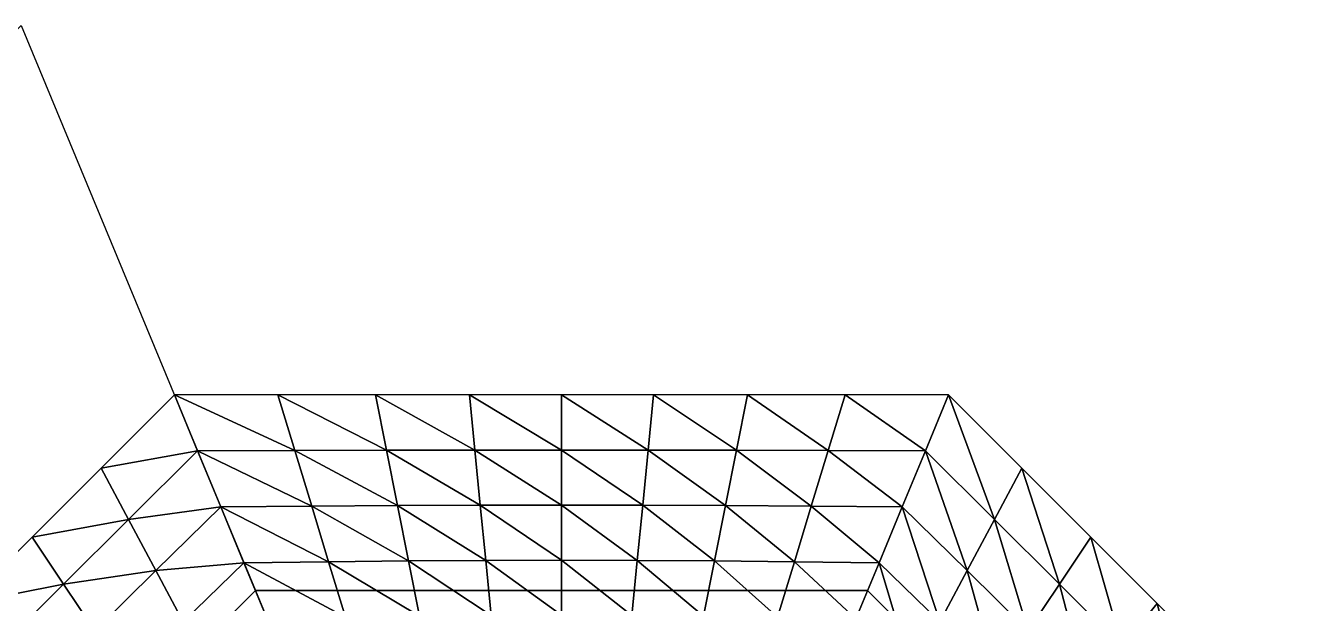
# Model space of a CAD drawing. Header units: metres. Extents: x -6.3 to 5, y -6 to 6.
# Drawn here: x -2.47 to 3.4, y 3.34 to 6 of the extents above; entities that cross this region are included whole.
import ezdxf

# ---------------------------------------------------------------- set-up
doc = ezdxf.new("R2010")
doc.units = ezdxf.units.M
for name, color, linetype in [('ACO_3D', 1, 'CONTINUOUS'), ('DECK', 32, 'CONTINUOUS'), ('FUNDACAO', 5, 'CONTINUOUS'), ('MEMBRANA_3D', 3, 'CONTINUOUS'), ('PAREDES', 7, 'CONTINUOUS'), ('VIDRO_3D', 4, 'CONTINUOUS')]:
    doc.layers.add(name, color=color, linetype=linetype)

msp = doc.modelspace()

# ---------------------------------------------------------------- linework, layer by layer
at = {"layer": 'ACO_3D'}
for points in [[(3.4, 1.4083, 2.7), (1.4083, 3.4, 2.7), (-1.4083, 3.4, 2.7), (-3.4, 1.4083, 2.7), (-3.4, -1.4083, 2.7), (-1.4083, -3.4, 2.7), (1.4083, -3.4, 2.7), (3.4, -1.4083, 2.7), (3.4, 1.4083, 2.7)], [(-1.4083, 3.4, 2.7), (-0.287, 0.6929, 4.6)], [(-1.4083, 3.4, 0), (-1.4083, 3.4, 2.7)], [(1.4083, 3.4, 2.7), (0.287, 0.6929, 4.6)], [(1.4083, 3.4, 0), (1.4083, 3.4, 2.7)]]:
    msp.add_polyline3d(points, dxfattribs=at)
at = {"layer": 'DECK'}
msp.add_polyline3d([(-1.4083, 3.4, 0), (-3.4, 1.4083, 0), (-3.4, -1.4083, 0), (-1.4083, -3.4, 0), (-2.4853, -6, 0), (-6, -2.4853, 0), (-6, 2.4853, 0), (-2.4853, 6, 0), (-1.4083, 3.4, 0)], dxfattribs=at)
at = {"layer": 'FUNDACAO'}
msp.add_polyline3d([(0, 3.4, -0.2), (0, 3.4, -2)], dxfattribs=at)
at = {"layer": 'MEMBRANA_3D'}
for points in [[(-1.6744, 4.0424, 2.4993), (-1.7811, 4.3, 2.35), (-2.1182, 3.9629, 2.35)], [(-1.2268, 4.0441, 2.6069), (-1.3044, 4.3, 2.35), (-1.7811, 4.3, 2.35)], [(-1.2268, 4.0441, 2.6069), (-1.7811, 4.3, 2.35), (-1.6744, 4.0424, 2.4993)], [(-0.8047, 4.0454, 2.6793), (-0.8553, 4.3, 2.35), (-1.3044, 4.3, 2.35)], [(-0.8047, 4.0454, 2.6793), (-1.3044, 4.3, 2.35), (-1.2268, 4.0441, 2.6069)], [(-0.3985, 4.0462, 2.7212), (-0.4235, 4.3, 2.35), (-0.8553, 4.3, 2.35)], [(-0.3985, 4.0462, 2.7212), (-0.8553, 4.3, 2.35), (-0.8047, 4.0454, 2.6793)], [(0, 4.0464, 2.7348), (0, 4.3, 2.35), (-0.4235, 4.3, 2.35)], [(0, 4.0464, 2.7348), (-0.4235, 4.3, 2.35), (-0.3985, 4.0462, 2.7212)], [(0.3985, 4.0462, 2.7212), (0.4235, 4.3, 2.35), (0, 4.3, 2.35)], [(0.3985, 4.0462, 2.7212), (0, 4.3, 2.35), (0, 4.0464, 2.7348)], [(0.8047, 4.0454, 2.6793), (0.4235, 4.3, 2.35), (0.3985, 4.0462, 2.7212)], [(0.8047, 4.0454, 2.6793), (0.8553, 4.3, 2.35), (0.4235, 4.3, 2.35)], [(1.2268, 4.0441, 2.6069), (0.8553, 4.3, 2.35), (0.8047, 4.0454, 2.6793)], [(1.2268, 4.0441, 2.6069), (1.3044, 4.3, 2.35), (0.8553, 4.3, 2.35)], [(1.6744, 4.0424, 2.4993), (1.3044, 4.3, 2.35), (1.2268, 4.0441, 2.6069)], [(1.6744, 4.0424, 2.4993), (1.7811, 4.3, 2.35), (1.3044, 4.3, 2.35)], [(1.9922, 3.7271, 2.6069), (1.7811, 4.3, 2.35), (1.6744, 4.0424, 2.4993)], [(1.9922, 3.7271, 2.6069), (2.1182, 3.9629, 2.35), (1.7811, 4.3, 2.35)], [(-1.6744, 4.0424, 2.4993), (-2.1182, 3.9629, 2.35), (-1.9922, 3.7271, 2.6069)], [(-1.5677, 3.7847, 2.6993), (-1.6744, 4.0424, 2.4993), (-1.9922, 3.7271, 2.6069)], [(-1.1492, 3.7882, 2.7967), (-1.2268, 4.0441, 2.6069), (-1.6744, 4.0424, 2.4993)], [(-1.1492, 3.7882, 2.7967), (-1.6744, 4.0424, 2.4993), (-1.5677, 3.7847, 2.6993)], [(-0.754, 3.7908, 2.8622), (-0.8047, 4.0454, 2.6793), (-1.2268, 4.0441, 2.6069)], [(-0.754, 3.7908, 2.8622), (-1.2268, 4.0441, 2.6069), (-1.1492, 3.7882, 2.7967)], [(-0.3735, 3.7923, 2.9), (-0.3985, 4.0462, 2.7212), (-0.8047, 4.0454, 2.6793)], [(-0.3735, 3.7923, 2.9), (-0.8047, 4.0454, 2.6793), (-0.754, 3.7908, 2.8622)], [(0, 3.7929, 2.9124), (0, 4.0464, 2.7348), (-0.3985, 4.0462, 2.7212)], [(0, 3.7929, 2.9124), (-0.3985, 4.0462, 2.7212), (-0.3735, 3.7923, 2.9)], [(0.3735, 3.7923, 2.9), (0.3985, 4.0462, 2.7212), (0, 4.0464, 2.7348)], [(0.3735, 3.7923, 2.9), (0, 4.0464, 2.7348), (0, 3.7929, 2.9124)], [(0.754, 3.7908, 2.8622), (0.3985, 4.0462, 2.7212), (0.3735, 3.7923, 2.9)], [(0.754, 3.7908, 2.8622), (0.8047, 4.0454, 2.6793), (0.3985, 4.0462, 2.7212)], [(1.1492, 3.7882, 2.7967), (0.8047, 4.0454, 2.6793), (0.754, 3.7908, 2.8622)], [(1.1492, 3.7882, 2.7967), (1.2268, 4.0441, 2.6069), (0.8047, 4.0454, 2.6793)], [(1.5677, 3.7847, 2.6993), (1.2268, 4.0441, 2.6069), (1.1492, 3.7882, 2.7967)], [(1.5677, 3.7847, 2.6993), (1.6744, 4.0424, 2.4993), (1.2268, 4.0441, 2.6069)], [(1.8661, 3.4913, 2.7967), (1.6744, 4.0424, 2.4993), (1.5677, 3.7847, 2.6993)], [(1.8661, 3.4913, 2.7967), (1.9922, 3.7271, 2.6069), (1.6744, 4.0424, 2.4993)], [(-1.9922, 3.7271, 2.6069), (-2.1182, 3.9629, 2.35), (-2.4358, 3.6454, 2.35)], [(2.2915, 3.4295, 2.6793), (2.1182, 3.9629, 2.35), (1.9922, 3.7271, 2.6069)], [(2.2915, 3.4295, 2.6793), (2.4358, 3.6454, 2.35), (2.1182, 3.9629, 2.35)], [(-1.5677, 3.7847, 2.6993), (-1.9922, 3.7271, 2.6069), (-1.8661, 3.4913, 2.7967)], [(-1.461, 3.5271, 2.8952), (-1.5677, 3.7847, 2.6993), (-1.8661, 3.4913, 2.7967)], [(-1.0715, 3.5324, 2.9825), (-1.1492, 3.7882, 2.7967), (-1.5677, 3.7847, 2.6993)], [(-1.0715, 3.5324, 2.9825), (-1.5677, 3.7847, 2.6993), (-1.461, 3.5271, 2.8952)], [(-0.7034, 3.5362, 3.0413), (-0.754, 3.7908, 2.8622), (-1.1492, 3.7882, 2.7967)], [(-0.7034, 3.5362, 3.0413), (-1.1492, 3.7882, 2.7967), (-1.0715, 3.5324, 2.9825)], [(-0.3485, 3.5385, 3.0752), (-0.3735, 3.7923, 2.9), (-0.754, 3.7908, 2.8622)], [(-0.3485, 3.5385, 3.0752), (-0.754, 3.7908, 2.8622), (-0.7034, 3.5362, 3.0413)], [(0, 3.5393, 3.0863), (0, 3.7929, 2.9124), (-0.3735, 3.7923, 2.9)], [(0, 3.5393, 3.0863), (-0.3735, 3.7923, 2.9), (-0.3485, 3.5385, 3.0752)], [(0.3485, 3.5385, 3.0752), (0.3735, 3.7923, 2.9), (0, 3.7929, 2.9124)], [(0.3485, 3.5385, 3.0752), (0, 3.7929, 2.9124), (0, 3.5393, 3.0863)], [(0.7034, 3.5362, 3.0413), (0.3735, 3.7923, 2.9), (0.3485, 3.5385, 3.0752)], [(0.7034, 3.5362, 3.0413), (0.754, 3.7908, 2.8622), (0.3735, 3.7923, 2.9)], [(1.0715, 3.5324, 2.9825), (0.754, 3.7908, 2.8622), (0.7034, 3.5362, 3.0413)], [(1.0715, 3.5324, 2.9825), (1.1492, 3.7882, 2.7967), (0.754, 3.7908, 2.8622)], [(1.461, 3.5271, 2.8952), (1.1492, 3.7882, 2.7967), (1.0715, 3.5324, 2.9825)], [(1.461, 3.5271, 2.8952), (1.5677, 3.7847, 2.6993), (1.1492, 3.7882, 2.7967)], [(1.7401, 3.2554, 2.9825), (1.5677, 3.7847, 2.6993), (1.461, 3.5271, 2.8952)], [(1.7401, 3.2554, 2.9825), (1.8661, 3.4913, 2.7967), (1.5677, 3.7847, 2.6993)], [(-1.9922, 3.7271, 2.6069), (-2.4358, 3.6454, 2.35), (-2.2915, 3.4295, 2.6793)], [(-1.8661, 3.4913, 2.7967), (-1.9922, 3.7271, 2.6069), (-2.2915, 3.4295, 2.6793)], [(2.1473, 3.2137, 2.8622), (1.9922, 3.7271, 2.6069), (1.8661, 3.4913, 2.7967)], [(2.1473, 3.2137, 2.8622), (2.2915, 3.4295, 2.6793), (1.9922, 3.7271, 2.6069)], [(-2.2915, 3.4295, 2.6793), (-2.4358, 3.6454, 2.35), (-2.7411, 3.34, 2.35)], [(2.5793, 3.1429, 2.7212), (2.4358, 3.6454, 2.35), (2.2915, 3.4295, 2.6793)], [(2.5793, 3.1429, 2.7212), (2.7411, 3.34, 2.35), (2.4358, 3.6454, 2.35)], [(-1.461, 3.5271, 2.8952), (-1.8661, 3.4913, 2.7967), (-1.7401, 3.2554, 2.9825)], [(-1.3542, 3.2694, 3.0867), (-1.461, 3.5271, 2.8952), (-1.7401, 3.2554, 2.9825)], [(-0.9939, 3.2765, 3.1642), (-1.0715, 3.5324, 2.9825), (-1.461, 3.5271, 2.8952)], [(-0.9939, 3.2765, 3.1642), (-1.461, 3.5271, 2.8952), (-1.3542, 3.2694, 3.0867)], [(-0.6528, 3.2816, 3.2164), (-0.7034, 3.5362, 3.0413), (-1.0715, 3.5324, 2.9825)], [(-0.6528, 3.2816, 3.2164), (-1.0715, 3.5324, 2.9825), (-0.9939, 3.2765, 3.1642)], [(-0.3235, 3.2847, 3.2465), (-0.3485, 3.5385, 3.0752), (-0.7034, 3.5362, 3.0413)], [(-0.3235, 3.2847, 3.2465), (-0.7034, 3.5362, 3.0413), (-0.6528, 3.2816, 3.2164)], [(0, 3.2857, 3.2563), (0, 3.5393, 3.0863), (-0.3485, 3.5385, 3.0752)], [(0, 3.2857, 3.2563), (-0.3485, 3.5385, 3.0752), (-0.3235, 3.2847, 3.2465)], [(0.3235, 3.2847, 3.2465), (0.3485, 3.5385, 3.0752), (0, 3.5393, 3.0863)], [(0.3235, 3.2847, 3.2465), (0, 3.5393, 3.0863), (0, 3.2857, 3.2563)], [(0.6528, 3.2816, 3.2164), (0.3485, 3.5385, 3.0752), (0.3235, 3.2847, 3.2465)], [(0.6528, 3.2816, 3.2164), (0.7034, 3.5362, 3.0413), (0.3485, 3.5385, 3.0752)], [(0.9939, 3.2765, 3.1642), (0.7034, 3.5362, 3.0413), (0.6528, 3.2816, 3.2164)], [(0.9939, 3.2765, 3.1642), (1.0715, 3.5324, 2.9825), (0.7034, 3.5362, 3.0413)], [(1.3542, 3.2694, 3.0867), (1.0715, 3.5324, 2.9825), (0.9939, 3.2765, 3.1642)], [(1.3542, 3.2694, 3.0867), (1.461, 3.5271, 2.8952), (1.0715, 3.5324, 2.9825)], [(1.614, 3.0196, 3.1642), (1.461, 3.5271, 2.8952), (1.3542, 3.2694, 3.0867)], [(1.614, 3.0196, 3.1642), (1.7401, 3.2554, 2.9825), (1.461, 3.5271, 2.8952)], [(-1.8661, 3.4913, 2.7967), (-2.2915, 3.4295, 2.6793), (-2.1473, 3.2137, 2.8622)], [(-1.7401, 3.2554, 2.9825), (-1.8661, 3.4913, 2.7967), (-2.1473, 3.2137, 2.8622)], [(2.0031, 2.9978, 3.0413), (1.8661, 3.4913, 2.7967), (1.7401, 3.2554, 2.9825)], [(2.0031, 2.9978, 3.0413), (2.1473, 3.2137, 2.8622), (1.8661, 3.4913, 2.7967)], [(-2.2915, 3.4295, 2.6793), (-2.7411, 3.34, 2.35), (-2.5793, 3.1429, 2.7212)], [(-2.1473, 3.2137, 2.8622), (-2.2915, 3.4295, 2.6793), (-2.5793, 3.1429, 2.7212)], [(2.4175, 2.9457, 2.9), (2.2915, 3.4295, 2.6793), (2.1473, 3.2137, 2.8622)], [(2.4175, 2.9457, 2.9), (2.5793, 3.1429, 2.7212), (2.2915, 3.4295, 2.6793)], [(2.8613, 2.8613, 2.7348), (2.7411, 3.34, 2.35), (2.5793, 3.1429, 2.7212)], [(2.8613, 2.8613, 2.7348), (3.0406, 3.0406, 2.35), (2.7411, 3.34, 2.35)]]:
    msp.add_3dface(points, dxfattribs=at)
at = {"layer": 'PAREDES'}
msp.add_polyline3d([(3.4, 1.4083, 0), (1.4083, 3.4, 0), (-1.4083, 3.4, 0), (-3.4, 1.4083, 0), (-3.4, -1.4083, 0), (-1.4083, -3.4, 0), (1.4083, -3.4, 0), (3.4, -1.4083, 0), (3.4, 1.4083, 0)], dxfattribs=at)
msp.add_3dface([(3.4, 1.4083), (1.4083, 3.4), (1.4083, 3.4, 2.55), (3.4, 1.4083, 2.55)], dxfattribs=at)
at = {"layer": 'VIDRO_3D'}
for points in [[(-1.4083, 3.4), (-3.4, 1.4083), (-3.4, 1.4083, 2.55), (-1.4083, 3.4, 2.55)], [(1.4083, 3.4), (-1.4083, 3.4), (-1.4083, 3.4, 2.55), (1.4083, 3.4, 2.55)]]:
    msp.add_3dface(points, dxfattribs=at)

doc.saveas('drawing.dxf')
